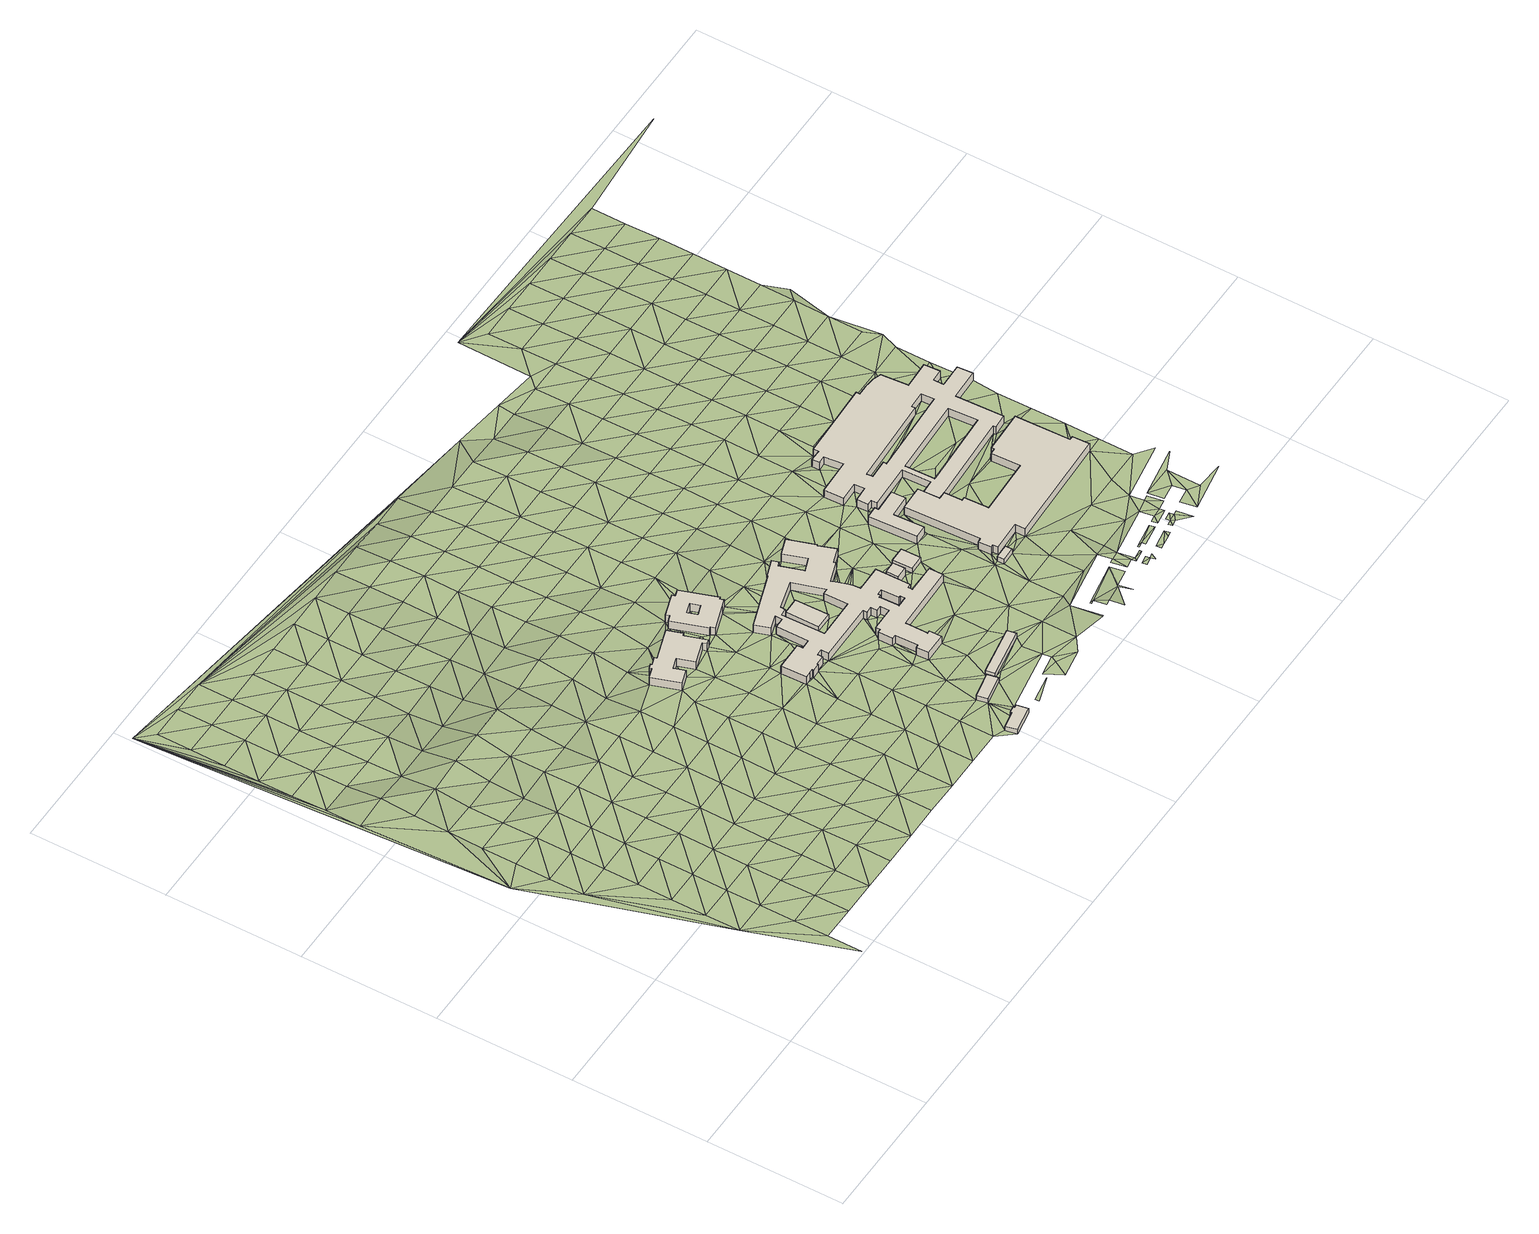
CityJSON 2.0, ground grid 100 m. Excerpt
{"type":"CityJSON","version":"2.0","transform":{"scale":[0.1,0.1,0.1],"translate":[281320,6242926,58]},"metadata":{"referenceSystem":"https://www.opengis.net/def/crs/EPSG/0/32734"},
"CityObjects":{
"building1":{"type":"Building","attributes":{"osm_building":"university","osm_building:levels":"2","osm_address":"Oxidative Stress Research Centre Bellville 7530 Cape Town","plus_code":"4FRW3JCP+6MP","ground_height":62.58,"building_height":6.9,"roof_height":69.48},"geometry":[{"type":"Solid","lod":"1","boundaries":[[[[0,1,2,3]],[[1,4,5,2]],[[4,6,7,5]],[[6,8,9,7]],[[8,10,11,9]],[[10,12,13,11]],[[12,14,15,13]],[[14,16,17,15]],[[16,18,19,17]],[[18,20,21,19]],[[20,22,23,21]],[[22,24,25,23]],[[24,26,27,25]],[[26,28,29,27]],[[28,30,31,29]],[[30,32,33,31]],[[32,34,35,33]],[[34,0,3,35]],[[3,2,5,7,9,11,13,15,17,19,21,23,25,27,29,31,33,35]],[[34,32,30,28,26,24,22,20,18,16,14,12,10,8,6,4,1,0]]]]}]},
"building2":{"type":"Building","attributes":{"osm_building":"university","osm_building:levels":"1","osm_address":"Bellville 7530 Cape Town","plus_code":"4FRW3J9P+FXG","ground_height":61.29,"building_height":4.1,"roof_height":65.39},"geometry":[{"type":"Solid","lod":"1","boundaries":[[[[36,37,38,39]],[[37,40,41,38]],[[40,42,43,41]],[[42,44,45,43]],[[44,46,47,45]],[[46,48,49,47]],[[48,50,51,49]],[[50,36,39,51]],[[39,38,41,43,45,47,49,51]],[[50,48,46,44,42,40,37,36]]]]}]},
"building3":{"type":"Building","attributes":{"osm_building":"yes","osm_building:levels":"1","osm_address":"Bellville 7530 Cape Town","plus_code":"4FRW3J9Q+H2G","ground_height":61.46,"building_height":4.1,"roof_height":65.56},"geometry":[{"type":"Solid","lod":"1","boundaries":[[[[52,53,54,55]],[[53,56,57,54]],[[56,58,59,57]],[[58,52,55,59]],[[55,54,57,59]],[[58,56,53,52]]]]}]},
"building4":{"type":"Building","attributes":{"osm_building":"university","osm_building:levels":"2","osm_type":"multipolygon","osm_address":"BTB Labratories Bellville Cape Town","plus_code":"4FRW3JCP+7R7","ground_height":62.29,"building_height":6.9,"roof_height":69.19},"geometry":[{"type":"Solid","lod":"1","boundaries":[[[[60,61,62,63]],[[61,64,65,62]],[[64,66,67,65]],[[66,68,69,67]],[[68,70,71,69]],[[70,72,73,71]],[[72,74,75,73]],[[74,76,77,75]],[[76,78,79,77]],[[78,80,81,79]],[[80,82,83,81]],[[82,84,85,83]],[[84,60,63,85]],[[86,87,88,89]],[[87,90,91,88]],[[90,92,93,91]],[[92,86,89,93]],[[63,62,65,67,69,71,73,75,77,79,81,83,85],[89,88,91,93]],[[84,82,80,78,76,74,72,70,68,66,64,61,60],[92,90,87,86]]]]}]},
"building5":{"type":"Building","attributes":{"osm_building":"greenhouse","osm_building:levels":"1","osm_address":"Bellville 7530 Cape Town","plus_code":"4FRW3JCQ+22V","ground_height":62.23,"building_height":4.1,"roof_height":66.33},"geometry":[{"type":"Solid","lod":"1","boundaries":[[[[94,95,96,97]],[[95,98,99,96]],[[98,100,101,99]],[[100,94,97,101]],[[97,96,99,101]],[[100,98,95,94]]]]}]},
"building6":{"type":"Building","attributes":{"osm_building":"yes","osm_building:levels":"1","osm_address":"Bellville 7530 Cape Town","plus_code":"4FRW3J9Q+J52","ground_height":61.39,"building_height":4.1,"roof_height":65.49},"geometry":[{"type":"Solid","lod":"1","boundaries":[[[[102,103,104,105]],[[103,106,107,104]],[[106,108,109,107]],[[108,102,105,109]],[[105,104,107,109]],[[108,106,103,102]]]]}]},
"building7":{"type":"Building","attributes":{"osm_building":"university","osm_building:levels":"2","osm_type":"multipolygon","osm_address":"Horticulture Bellville 7530 Cape Town","plus_code":"4FRW3J9Q+X27","ground_height":62.25,"building_height":6.9,"roof_height":69.15},"geometry":[{"type":"Solid","lod":"1","boundaries":[[[[110,111,112,113]],[[111,114,115,112]],[[114,116,117,115]],[[116,118,119,117]],[[118,120,121,119]],[[120,122,123,121]],[[122,124,125,123]],[[124,126,127,125]],[[126,128,129,127]],[[128,130,131,129]],[[130,132,133,131]],[[132,134,135,133]],[[134,136,137,135]],[[136,138,139,137]],[[138,140,141,139]],[[140,142,143,141]],[[142,144,145,143]],[[144,146,147,145]],[[146,148,149,147]],[[148,150,151,149]],[[150,152,153,151]],[[152,154,155,153]],[[154,156,157,155]],[[156,158,159,157]],[[158,160,161,159]],[[160,162,163,161]],[[162,164,165,163]],[[164,166,167,165]],[[166,168,169,167]],[[168,170,171,169]],[[170,172,173,171]],[[172,174,175,173]],[[174,176,177,175]],[[176,178,179,177]],[[178,180,181,179]],[[180,182,183,181]],[[182,184,185,183]],[[184,186,187,185]],[[186,188,189,187]],[[188,190,191,189]],[[190,192,193,191]],[[192,194,195,193]],[[194,196,197,195]],[[196,198,199,197]],[[198,200,201,199]],[[200,202,203,201]],[[202,204,205,203]],[[204,206,207,205]],[[206,208,209,207]],[[208,210,211,209]],[[210,212,213,211]],[[212,214,215,213]],[[214,216,217,215]],[[216,218,219,217]],[[218,220,221,219]],[[220,222,223,221]],[[222,224,225,223]],[[224,226,227,225]],[[226,228,229,227]],[[228,230,231,229]],[[230,232,233,231]],[[232,234,235,233]],[[234,236,237,235]],[[236,238,239,237]],[[238,240,241,239]],[[240,242,243,241]],[[242,244,245,243]],[[244,246,247,245]],[[246,248,249,247]],[[248,250,251,249]],[[250,252,253,251]],[[252,110,113,253]],[[254,255,256,257]],[[255,258,259,256]],[[258,260,261,259]],[[260,262,263,261]],[[262,264,265,263]],[[264,266,267,265]],[[266,268,269,267]],[[268,254,257,269]],[[270,271,272,273]],[[271,274,275,272]],[[274,276,277,275]],[[276,278,279,277]],[[278,280,281,279]],[[280,282,283,281]],[[282,284,285,283]],[[284,270,273,285]],[[113,112,115,117,119,121,123,125,127,129,131,133,135,137,139,141,143,145,147,149,151,153,155,157,159,161,163,165,167,169,171,173,175,177,179,181,183,185,187,189,191,193,195,197,199,201,203,205,207,209,211,213,215,217,219,221,223,225,227,229,231,233,235,237,239,241,243,245,247,249,251,253],[257,256,259,261,263,265,267,269],[273,272,275,277,279,281,283,285]],[[252,250,248,246,244,242,240,238,236,234,232,230,228,226,224,222,220,218,216,214,212,210,208,206,204,202,200,198,196,194,192,190,188,186,184,182,180,178,176,174,172,170,168,166,164,162,160,158,156,154,152,150,148,146,144,142,140,138,136,134,132,130,128,126,124,122,120,118,116,114,111,110],[268,266,264,262,260,258,255,254],[284,282,280,278,276,274,271,270]]]]}]},
"building8":{"type":"Building","attributes":{"osm_building":"yes","osm_building:levels":"2","osm_address":"Bellville 7530 Cape Town","plus_code":"4FRW3J9Q+W7M","ground_height":62.07,"building_height":6.9,"roof_height":68.97},"geometry":[{"type":"Solid","lod":"1","boundaries":[[[[286,287,288,289]],[[287,290,291,288]],[[290,292,293,291]],[[292,286,289,293]],[[289,288,291,293]],[[292,290,287,286]]]]}]},
"building9":{"type":"Building","attributes":{"osm_building":"yes","osm_building:levels":"1","osm_address":"Bellville 7530 Cape Town","plus_code":"4FRW3J9Q+W8P","ground_height":62.03,"building_height":4.1,"roof_height":66.13},"geometry":[{"type":"Solid","lod":"1","boundaries":[[[[294,295,296,297]],[[295,298,299,296]],[[298,300,301,299]],[[300,294,297,301]],[[297,296,299,301]],[[300,298,295,294]]]]}]},
"building10":{"type":"Building","attributes":{"osm_building":"yes","osm_building:levels":"1","plus_code":"4FRW3J9Q+QF4","ground_height":61.89,"building_height":4.1,"roof_height":65.99},"geometry":[{"type":"Solid","lod":"1","boundaries":[[[[302,303,304,305]],[[303,306,307,304]],[[306,308,309,307]],[[308,302,305,309]],[[305,304,307,309]],[[308,306,303,302]]]]}]},
"building11":{"type":"Building","attributes":{"osm_building":"university","osm_building:levels":"2","osm_building:part":"yes","osm_address":"Bellville 7530 Cape Town","plus_code":"4FRW3J9Q+XCM","ground_height":62.03,"building_height":6.9,"roof_height":68.93},"geometry":[{"type":"Solid","lod":"1","boundaries":[[[[310,311,312,313]],[[311,314,315,312]],[[314,316,317,315]],[[316,318,319,317]],[[318,320,321,319]],[[320,322,323,321]],[[322,324,325,323]],[[324,310,313,325]],[[313,312,315,317,319,321,323,325]],[[324,322,320,318,316,314,311,310]]]]}]},
"building12":{"type":"Building","attributes":{"osm_building":"university","osm_building:levels":"2","osm_name":"Chemical Engineering and Chemistry","osm_address":"Bellville 7530 Cape Town","plus_code":"4FRW3J9Q+VRH","ground_height":62.68,"building_height":6.9,"roof_height":69.58},"geometry":[{"type":"Solid","lod":"1","boundaries":[[[[326,327,328,329]],[[327,330,331,328]],[[330,332,333,331]],[[332,334,335,333]],[[334,336,337,335]],[[336,338,339,337]],[[338,340,341,339]],[[340,342,343,341]],[[342,344,345,343]],[[344,346,347,345]],[[346,348,349,347]],[[348,350,351,349]],[[350,352,353,351]],[[352,354,355,353]],[[354,356,357,355]],[[356,358,359,357]],[[358,360,361,359]],[[360,362,363,361]],[[362,364,365,363]],[[364,366,367,365]],[[366,368,369,367]],[[368,370,371,369]],[[370,326,329,371]],[[329,328,331,333,335,337,339,341,343,345,347,349,351,353,355,357,359,361,363,365,367,369,371]],[[370,368,366,364,362,360,358,356,354,352,350,348,346,344,342,340,338,336,334,332,330,327,326]]]]}]},
"building13":{"type":"Building","attributes":{"osm_building":"university","osm_building:levels":"2","osm_type":"multipolygon","osm_address":"Old Science Building Bellville 7530 Cape Town","plus_code":"4FRW3JCQ+4V8","ground_height":62.3,"building_height":6.9,"roof_height":69.2},"geometry":[{"type":"Solid","lod":"1","boundaries":[[[[372,373,374,375]],[[373,376,377,374]],[[376,378,379,377]],[[378,380,381,379]],[[380,382,383,381]],[[382,384,385,383]],[[384,386,387,385]],[[386,388,389,387]],[[388,390,391,389]],[[390,392,393,391]],[[392,394,395,393]],[[394,396,397,395]],[[396,398,399,397]],[[398,400,401,399]],[[400,402,403,401]],[[402,404,405,403]],[[404,406,407,405]],[[406,408,409,407]],[[408,410,411,409]],[[410,412,413,411]],[[412,414,415,413]],[[414,416,417,415]],[[416,418,419,417]],[[418,420,421,419]],[[420,422,423,421]],[[422,424,425,423]],[[424,426,427,425]],[[426,428,429,427]],[[428,430,431,429]],[[430,432,433,431]],[[432,434,435,433]],[[434,436,437,435]],[[436,438,439,437]],[[438,440,441,439]],[[440,442,443,441]],[[442,444,445,443]],[[444,372,375,445]],[[446,447,448,449]],[[447,450,451,448]],[[450,452,453,451]],[[452,446,449,453]],[[454,455,456,457]],[[455,458,459,456]],[[458,460,461,459]],[[460,462,463,461]],[[462,464,465,463]],[[464,466,467,465]],[[466,468,469,467]],[[468,454,457,469]],[[375,374,377,379,381,383,385,387,389,391,393,395,397,399,401,403,405,407,409,411,413,415,417,419,421,423,425,427,429,431,433,435,437,439,441,443,445],[449,448,451,453],[457,456,459,461,463,465,467,469]],[[444,442,440,438,436,434,432,430,428,426,424,422,420,418,416,414,412,410,408,406,404,402,400,398,396,394,392,390,388,386,384,382,380,378,376,373,372],[452,450,447,446],[468,466,464,462,460,458,455,454]]]]}]},
"terrain1":{"type":"TINRelief","geometry":[{"type":"CompositeSurface","lod":"1","boundaries":[[[470,471,472]],[[473,470,474]],[[470,475,471]],[[471,476,472]],[[477,470,473]],[[475,478,471]],[[472,476,479]],[[475,470,480]],[[470,477,481]],[[482,471,478]],[[472,479,483]],[[471,484,476]],[[470,481,480]],[[485,471,482]],[[472,486,487]],[[483,486,472]],[[473,488,477]],[[489,478,475]],[[471,485,484]],[[490,479,476]],[[475,480,489]],[[491,481,477]],[[482,478,492]],[[472,487,493]],[[490,483,479]],[[477,488,491]],[[490,476,484]],[[478,489,492]],[[494,487,486]],[[495,485,482]],[[496,497,487]],[[480,481,498]],[[486,483,499]],[[491,500,481]],[[496,487,494]],[[487,497,493]],[[482,492,495]],[[499,483,490]],[[485,501,484]],[[481,500,498]],[[502,493,497]],[[503,491,488]],[[504,489,480]],[[497,505,502]],[[497,496,506]],[[494,486,507]],[[485,495,501]],[[499,508,486]],[[502,509,493]],[[490,484,510]],[[505,509,502]],[[480,498,504]],[[497,506,505]],[[511,500,491]],[[489,512,492]],[[496,494,507]],[[486,508,507]],[[513,493,509]],[[510,499,490]],[[511,491,503]],[[510,484,501]],[[492,512,495]],[[489,504,512]],[[513,514,493]],[[515,498,500]],[[516,506,496]],[[517,513,509]],[[509,505,518]],[[519,508,499]],[[515,500,511]],[[496,507,516]],[[520,493,514]],[[513,517,514]],[[519,499,510]],[[509,518,517]],[[498,521,504]],[[501,495,522]],[[505,506,523]],[[512,524,495]],[[508,525,507]],[[515,521,498]],[[506,516,523]],[[526,511,503]],[[527,520,514]],[[495,524,522]],[[525,508,519]],[[528,510,501]],[[529,518,505]],[[530,493,520]],[[514,517,527]],[[512,504,531]],[[532,516,507]],[[526,503,533]],[[521,534,504]],[[505,523,529]],[[535,515,511]],[[528,501,522]],[[532,507,525]],[[512,531,524]],[[536,519,510]],[[504,534,531]],[[530,520,527]],[[515,535,521]],[[517,518,537]],[[535,511,526]],[[529,538,518]],[[523,516,539]],[[536,510,528]],[[532,540,516]],[[541,522,524]],[[542,525,519]],[[517,537,527]],[[518,538,537]],[[530,543,493]],[[544,534,521]],[[539,529,523]],[[524,531,541]],[[540,539,516]],[[533,545,526]],[[525,542,532]],[[521,535,544]],[[542,519,536]],[[546,530,527]],[[528,522,547]],[[548,538,529]],[[549,522,541]],[[546,527,537]],[[526,550,535]],[[531,534,551]],[[540,532,552]],[[534,544,553]],[[548,529,539]],[[528,547,536]],[[545,550,526]],[[547,522,549]],[[532,542,552]],[[534,553,551]],[[546,543,530]],[[535,554,544]],[[541,531,555]],[[556,537,538]],[[538,548,557]],[[536,558,542]],[[559,539,540]],[[550,554,535]],[[540,552,560]],[[541,555,549]],[[537,556,546]],[[531,551,555]],[[558,536,547]],[[538,557,556]],[[553,544,561]],[[548,539,559]],[[559,540,560]],[[542,562,552]],[[554,561,544]],[[563,550,545]],[[543,546,564]],[[562,542,558]],[[547,549,565]],[[566,557,548]],[[555,567,549]],[[546,556,564]],[[550,563,554]],[[553,568,551]],[[560,552,569]],[[545,570,563]],[[561,571,553]],[[559,566,548]],[[565,549,567]],[[569,552,562]],[[572,558,547]],[[557,573,556]],[[553,571,568]],[[574,561,554]],[[575,555,551]],[[566,573,557]],[[558,572,562]],[[559,560,576]],[[574,554,563]],[[547,565,572]],[[577,560,569]],[[543,564,578]],[[564,556,579]],[[568,575,551]],[[580,571,561]],[[581,567,555]],[[576,566,559]],[[576,560,577]],[[573,579,556]],[[570,582,563]],[[583,569,562]],[[580,561,574]],[[555,575,581]],[[583,562,572]],[[584,565,567]],[[585,573,566]],[[579,578,564]],[[568,571,586]],[[571,580,587]],[[585,566,576]],[[588,574,563]],[[565,584,572]],[[589,577,569]],[[582,590,563]],[[584,567,581]],[[569,583,591]],[[578,592,543]],[[571,587,586]],[[580,574,588]],[[593,575,568]],[[579,573,594]],[[588,563,590]],[[569,591,589]],[[573,585,595]],[[596,576,577]],[[597,493,543]],[[583,572,598]],[[593,568,586]],[[584,599,572]],[[573,595,594]],[[600,587,580]],[[601,581,575]],[[585,576,596]],[[592,578,579]],[[596,577,589]],[[591,583,598]],[[580,588,600]],[[598,572,599]],[[602,590,582]],[[592,603,543]],[[575,593,601]],[[579,594,592]],[[581,604,584]],[[605,595,585]],[[606,586,587]],[[591,607,589]],[[582,608,602]],[[600,609,587]],[[585,596,605]],[[588,590,610]],[[584,14,599]],[[598,607,591]],[[604,581,601]],[[586,606,593]],[[587,609,606]],[[610,600,588]],[[594,595,611]],[[610,590,602]],[[584,604,14]],[[605,612,595]],[[596,589,613]],[[607,614,589]],[[603,615,543]],[[593,616,601]],[[617,598,599]],[[14,618,599]],[[595,612,611]],[[619,609,600]],[[613,605,596]],[[603,592,594]],[[606,616,593]],[[613,589,614]],[[598,617,607]],[[619,600,610]],[[617,599,618]],[[620,602,608]],[[604,601,621]],[[594,611,603]],[[618,14,10]],[[10,14,12]],[[622,612,605]],[[616,621,601]],[[208,606,609]],[[623,614,607]],[[608,624,620]],[[625,609,619]],[[8,618,10]],[[622,605,613]],[[18,604,621]],[[626,610,602]],[[607,617,623]],[[615,627,543]],[[618,8,4]],[[628,611,612]],[[4,8,6]],[[625,208,609]],[[616,606,206]],[[18,22,20]],[[626,602,620]],[[628,612,622]],[[621,24,18]],[[18,24,22]],[[629,619,610]],[[617,618,630]],[[631,613,614]],[[208,632,606]],[[48,46,624]],[[614,623,633]],[[4,630,618]],[[606,632,206]],[[634,621,616]],[[611,635,603]],[[630,4,1]],[[629,610,626]],[[631,614,633]],[[628,635,611]],[[625,619,636]],[[634,616,206]],[[621,28,24]],[[623,617,637]],[[638,622,613]],[[53,624,46]],[[624,53,620]],[[214,208,625]],[[639,543,627]],[[208,206,632]],[[630,637,617]],[[46,44,42]],[[208,214,210]],[[1,0,630]],[[214,625,216]],[[636,619,629]],[[621,634,640]],[[620,52,626]],[[638,613,631]],[[635,615,603]],[[24,28,26]],[[28,621,640]],[[42,53,46]],[[212,210,214]],[[641,633,623]],[[642,628,622]],[[216,625,636]],[[53,52,620]],[[641,623,637]],[[628,642,635]],[[42,40,53]],[[642,622,638]],[[634,206,204]],[[626,643,629]],[[36,40,37]],[[633,644,631]],[[640,30,28]],[[50,645,36]],[[36,646,40]],[[53,40,646]],[[218,216,220]],[[52,643,626]],[[646,36,645]],[[61,637,630]],[[630,0,61]],[[644,633,641]],[[647,32,30]],[[34,32,647]],[[639,597,543]],[[216,636,226]],[[648,615,635]],[[220,216,226]],[[640,72,30]],[[34,66,0]],[[192,640,634]],[[629,649,636]],[[68,647,30]],[[638,631,650]],[[647,66,34]],[[634,204,651]],[[635,642,648]],[[224,222,220]],[[53,646,56]],[[30,72,68]],[[226,224,220]],[[61,0,66]],[[652,641,637]],[[649,629,643]],[[68,66,647]],[[650,631,644]],[[634,651,192]],[[72,640,190]],[[70,68,72]],[[643,52,58]],[[637,61,652]],[[200,204,202]],[[493,597,653]],[[64,61,66]],[[226,636,654]],[[642,638,655]],[[192,190,640]],[[615,648,627]],[[651,204,200]],[[644,641,656]],[[654,636,649]],[[655,638,650]],[[657,658,659]],[[198,651,200]],[[103,643,58]],[[656,641,652]],[[649,643,110]],[[192,651,198]],[[660,72,190]],[[648,642,661]],[[56,106,58]],[[92,662,86]],[[103,58,106]],[[61,60,652]],[[663,650,644]],[[244,226,654]],[[106,56,664]],[[661,642,655]],[[646,665,56]],[[103,666,643]],[[110,252,649]],[[194,192,198]],[[643,666,110]],[[90,662,92]],[[246,654,649]],[[644,656,663]],[[246,649,252]],[[244,240,226]],[[194,198,196]],[[667,627,648]],[[660,190,188]],[[94,270,284]],[[655,650,668]],[[252,250,248]],[[654,246,244]],[[667,648,661]],[[246,252,248]],[[240,228,226]],[[656,652,669]],[[670,76,660]],[[56,665,664]],[[188,670,660]],[[669,652,60]],[[60,84,82]],[[94,284,95]],[[650,663,668]],[[270,94,271]],[[110,666,111]],[[670,188,76]],[[94,100,271]],[[240,244,671]],[[76,80,78]],[[106,664,108]],[[661,655,672]],[[673,82,80]],[[60,82,669]],[[639,627,667]],[[271,100,274]],[[76,188,186]],[[674,675,676]],[[102,666,103]],[[284,282,95]],[[673,669,82]],[[668,672,655]],[[663,656,677]],[[98,274,100]],[[678,114,111]],[[656,669,679]],[[674,676,680]],[[681,80,76]],[[665,682,664]],[[118,116,114]],[[683,667,661]],[[681,76,186]],[[228,240,230]],[[684,111,666]],[[234,230,240]],[[80,685,673]],[[676,675,686]],[[677,668,663]],[[664,682,108]],[[677,656,679]],[[672,683,661]],[[234,240,238]],[[186,184,681]],[[274,98,276]],[[95,280,98]],[[678,111,687]],[[686,680,676]],[[95,282,280]],[[232,230,234]],[[114,678,687]],[[669,673,688]],[[689,639,667]],[[80,681,685]],[[684,666,102]],[[687,118,114]],[[681,184,182]],[[236,234,238]],[[672,668,690]],[[683,689,667]],[[276,98,280]],[[687,111,684]],[[665,680,691]],[[679,669,688]],[[673,685,688]],[[668,677,690]],[[178,681,182]],[[686,691,680]],[[692,682,665]],[[280,278,276]],[[178,182,180]],[[683,672,693]],[[689,597,639]],[[692,108,682]],[[255,264,694]],[[679,695,677]],[[694,260,255]],[[690,693,672]],[[255,266,264]],[[108,692,102]],[[691,692,665]],[[681,696,685]],[[696,681,178]],[[695,679,688]],[[258,255,260]],[[254,268,266]],[[255,254,266]],[[684,102,697]],[[698,689,683]],[[118,687,120]],[[687,684,697]],[[677,699,690]],[[693,698,683]],[[696,178,176]],[[688,685,700]],[[102,692,697]],[[132,701,134]],[[677,695,699]],[[701,136,134]],[[172,170,168]],[[148,152,150]],[[152,148,146]],[[701,138,136]],[[152,146,144]],[[702,140,138]],[[703,597,689]],[[142,140,702]],[[144,142,702]],[[685,696,700]],[[126,124,128]],[[696,176,174]],[[704,172,168]],[[705,693,690]],[[174,172,164]],[[698,703,689]],[[696,174,164]],[[691,706,692]],[[688,707,695]],[[697,708,687]],[[172,704,164]],[[702,152,144]],[[705,690,699]],[[701,702,138]],[[128,292,701]],[[128,124,122]],[[688,700,707]],[[687,708,120]],[[709,706,691]],[[286,292,128]],[[292,710,701]],[[162,696,164]],[[697,692,711]],[[712,699,695]],[[713,698,693]],[[693,705,714]],[[128,295,286]],[[287,701,710]],[[152,156,154]],[[128,122,295]],[[152,702,156]],[[692,706,711]],[[695,707,712]],[[715,706,709]],[[702,701,294]],[[700,696,716]],[[698,713,703]],[[701,287,294]],[[717,696,162]],[[693,714,713]],[[287,286,295]],[[120,708,718]],[[122,120,718]],[[294,287,295]],[[719,158,156]],[[158,719,160]],[[708,697,720]],[[707,700,716]],[[705,699,721]],[[703,653,597]],[[711,722,697]],[[696,717,716]],[[712,723,699]],[[295,122,298]],[[717,162,160]],[[724,725,726]],[[727,156,702]],[[718,298,122]],[[294,727,702]],[[728,729,725]],[[720,718,708]],[[714,705,721]],[[697,722,720]],[[721,699,723]],[[703,713,730]],[[707,731,712]],[[719,156,732]],[[732,160,719]],[[711,706,733]],[[300,727,294]],[[731,707,716]],[[734,725,729]],[[735,734,729]],[[718,736,298]],[[160,737,717]],[[714,738,713]],[[732,156,727]],[[726,725,739]],[[730,653,703]],[[711,733,722]],[[740,723,712]],[[300,298,311]],[[736,718,720]],[[738,714,721]],[[302,720,722]],[[717,737,716]],[[300,311,727]],[[712,731,740]],[[160,732,737]],[[298,736,311]],[[741,730,713]],[[739,725,734]],[[720,302,308]],[[742,743,734]],[[303,302,722]],[[721,723,744]],[[338,720,308]],[[745,733,706]],[[741,713,738]],[[310,727,311]],[[727,310,732]],[[736,720,746]],[[338,746,720]],[[731,716,747]],[[748,722,733]],[[338,308,749]],[[723,740,744]],[[743,739,734]],[[748,303,722]],[[340,338,749]],[[749,308,306]],[[736,750,311]],[[747,716,737]],[[736,746,334]],[[751,738,721]],[[311,750,314]],[[752,739,743]],[[750,736,334]],[[753,730,741]],[[730,753,653]],[[731,754,740]],[[732,426,737]],[[744,751,721]],[[732,310,432]],[[754,731,747]],[[755,306,303]],[[748,733,745]],[[306,344,749]],[[750,334,332]],[[756,741,738]],[[426,732,432]],[[314,750,332]],[[757,303,748]],[[310,324,434]],[[316,314,332]],[[747,737,424]],[[744,740,758]],[[432,310,434]],[[759,760,761]],[[751,756,738]],[[737,426,424]],[[757,755,303]],[[344,306,755]],[[759,761,762]],[[438,324,322]],[[758,740,754]],[[438,434,324]],[[753,741,763]],[[764,434,438]],[[745,759,765]],[[765,759,762]],[[766,767,762]],[[768,769,770]],[[318,316,332]],[[755,757,344]],[[771,748,745]],[[772,751,744]],[[767,765,762]],[[322,320,438]],[[756,763,741]],[[757,748,771]],[[768,773,769]],[[432,428,426]],[[745,765,774]],[[766,775,767]],[[653,753,776]],[[777,754,747]],[[747,424,777]],[[744,758,772]],[[778,768,779]],[[780,767,775]],[[428,432,781]],[[771,745,774]],[[751,782,756]],[[332,330,318]],[[763,783,753]],[[784,777,424]],[[782,751,772]],[[422,784,424]],[[785,786,787]],[[788,320,318]],[[754,789,758]],[[783,776,753]],[[774,765,790]],[[438,320,440]],[[777,791,754]],[[788,318,330]],[[792,793,794]],[[784,795,777]],[[366,370,368]],[[771,774,790]],[[772,758,789]],[[763,756,796]],[[771,797,757]],[[754,791,789]],[[756,782,798]],[[799,786,785]],[[330,327,442]],[[795,784,422]],[[785,800,801]],[[793,802,794]],[[440,320,788]],[[330,442,788]],[[416,777,795]],[[366,364,803]],[[763,796,783]],[[802,793,804]],[[756,798,796]],[[370,366,803]],[[790,765,805]],[[791,777,806]],[[806,777,416]],[[772,807,782]],[[788,442,440]],[[801,799,785]],[[468,466,464]],[[420,795,422]],[[802,804,808]],[[790,797,771]],[[807,772,789]],[[809,776,783]],[[414,806,416]],[[798,782,810]],[[783,796,809]],[[803,364,362]],[[806,811,791]],[[450,812,452]],[[810,782,807]],[[813,814,815]],[[816,817,818]],[[813,819,814]],[[789,791,820]],[[821,817,816]],[[798,822,796]],[[814,819,823]],[[824,825,814]],[[776,809,826]],[[827,797,790]],[[757,797,348]],[[806,828,811]],[[827,790,805]],[[789,820,807]],[[805,817,829]],[[814,823,824]],[[830,823,819]],[[791,811,820]],[[822,798,810]],[[829,817,821]],[[831,823,830]],[[376,370,803]],[[805,829,832]],[[450,833,812]],[[806,834,828]],[[454,468,464]],[[809,796,835]],[[827,805,832]],[[452,812,833]],[[836,810,807]],[[803,362,360]],[[837,832,829]],[[835,796,822]],[[462,454,464]],[[838,797,827]],[[811,828,834]],[[360,839,803]],[[807,820,836]],[[837,840,832]],[[841,826,809]],[[842,822,810]],[[841,809,835]],[[843,844,845]],[[846,820,811]],[[803,839,376]],[[842,810,836]],[[847,848,849]],[[833,450,447]],[[360,358,839]],[[838,348,797]],[[811,834,846]],[[356,839,358]],[[834,806,850]],[[833,446,452]],[[851,835,822]],[[843,845,852]],[[853,826,841]],[[820,854,836]],[[855,826,853]],[[842,851,822]],[[827,856,838]],[[857,847,849]],[[839,356,376]],[[854,820,846]],[[462,460,454]],[[858,841,835]],[[843,857,849]],[[852,845,859]],[[843,852,857]],[[860,842,836]],[[851,858,835]],[[378,376,356]],[[855,853,861]],[[860,836,854]],[[847,857,862]],[[856,348,838]],[[846,834,863]],[[856,827,864]],[[853,841,865]],[[378,356,354]],[[833,447,446]],[[842,866,851]],[[834,850,867]],[[858,865,841]],[[854,846,863]],[[863,834,867]],[[866,842,860]],[[868,861,853]],[[855,861,869]],[[350,348,870]],[[870,348,856]],[[408,406,850]],[[865,868,853]],[[871,454,458]],[[380,378,354]],[[867,850,406]],[[352,350,872]],[[860,854,873]],[[874,858,851]],[[851,866,875]],[[406,404,867]],[[458,454,460]],[[352,872,354]],[[873,854,863]],[[350,870,872]],[[404,402,867]],[[858,874,865]],[[851,875,874]],[[868,869,861]],[[860,876,866]],[[354,877,380]],[[867,878,863]],[[876,860,873]],[[354,872,877]],[[402,878,867]],[[879,868,865]],[[869,880,855]],[[881,382,380]],[[875,866,882]],[[400,398,883]],[[877,881,380]],[[865,874,879]],[[884,873,863]],[[878,402,400]],[[882,866,876]],[[869,868,885]],[[396,883,398]],[[878,884,863]],[[400,883,396]],[[886,390,388]],[[885,868,879]],[[384,382,881]],[[878,400,396]],[[887,876,873]],[[874,875,888]],[[875,882,889]],[[884,887,873]],[[890,886,388]],[[880,891,855]],[[874,888,879]],[[875,889,888]],[[885,880,869]],[[394,886,890]],[[882,876,892]],[[893,396,394]],[[894,878,396]],[[892,876,887]],[[394,890,893]],[[879,895,885]],[[884,878,896]],[[897,889,882]],[[895,879,888]],[[396,893,894]],[[897,882,892]],[[896,878,894]],[[898,887,884]],[[899,880,885]],[[855,891,900]],[[888,889,901]],[[885,895,899]],[[902,884,896]],[[898,884,902]],[[901,889,897]],[[903,892,887]],[[904,895,888]],[[880,899,891]],[[892,903,897]],[[887,898,903]],[[904,888,901]],[[902,896,898]],[[899,895,905]],[[906,855,900]],[[905,895,904]],[[907,901,897]],[[897,903,908]],[[909,891,899]],[[903,898,910]],[[901,907,904]],[[897,908,907]],[[909,899,905]],[[910,908,903]],[[905,904,911]],[[900,891,909]],[[907,911,904]],[[912,909,905]],[[911,912,905]],[[913,900,909]],[[912,913,909]],[[906,914,855]],[[913,906,900]]]}]}
},
"vertices":[
[2481,2448,46],[2252,2371,46],[2252,2371,115],[2481,2448,115],[2246,2388,46],[2246,2388,115],[2189,2369,46],[2189,2369,115],[2186,2379,46],[2186,2379,115],[2153,2368,46],[2153,2368,115],[2158,2351,46],[2158,2351,115],[2083,2326,46],[2083,2326,115],[2151,2123,46],[2151,2123,115],[2258,2158,46],[2258,2158,115],[2232,2237,46],[2232,2237,115],[2310,2263,46],[2310,2263,115],[2351,2141,46],[2351,2141,115],[2510,2194,46],[2510,2194,115],[2520,2163,46],[2520,2163,115],[2553,2174,46],[2553,2174,115],[2500,2331,46],[2500,2331,115],[2518,2337,46],[2518,2337,115],
[3127,257,33],[3104,253,33],[3104,253,74],[3127,257,74],[3103,265,33],[3103,265,74],[3057,257,33],[3057,257,74],[3058,245,33],[3058,245,74],[2934,221,33],[2934,221,74],[2952,138,33],[2952,138,74],[3142,173,33],[3142,173,74],
[3061,511,35],[3077,432,35],[3077,432,76],[3061,511,76],[3265,471,35],[3265,471,76],[3249,550,35],[3249,550,76],
[2757,2574,43],[2593,2519,43],[2593,2519,112],[2757,2574,112],[2602,2491,43],[2602,2491,112],[2556,2475,43],[2556,2475,112],[2643,2222,43],[2643,2222,112],[2653,2225,43],[2653,2225,112],[2665,2190,43],[2665,2190,112],[2840,2249,43],[2840,2249,112],[2897,2269,43],[2897,2269,112],[2887,2299,43],[2887,2299,112],[2901,2304,43],[2901,2304,112],[2812,2566,43],[2812,2566,112],[2765,2550,43],[2765,2550,112],[2681,2414,43],[2753,2438,43],[2753,2438,112],[2681,2414,112],[2775,2370,43],[2775,2370,112],[2704,2346,43],[2704,2346,112],
[3033,1658,42],[3156,1657,42],[3156,1657,83],[3033,1658,83],[3151,1902,42],[3151,1902,83],[3030,1900,42],[3030,1900,83],
[3634,638,34],[3273,574,34],[3273,574,75],[3634,638,75],[3285,507,34],[3285,507,75],[3646,572,34],[3646,572,75],
[3186,939,42],[3348,942,42],[3348,942,112],[3186,939,112],[3347,1032,42],[3347,1032,112],[3326,1032,42],[3326,1032,112],[3325,1194,42],[3325,1194,112],[3800,1207,42],[3800,1207,112],[3798,1312,42],[3798,1312,112],[3592,1308,42],[3592,1308,112],[3592,1338,42],[3592,1338,112],[3620,1341,42],[3620,1341,112],[3616,1593,42],[3616,1593,112],[3428,1590,42],[3428,1590,112],[3428,1602,42],[3428,1602,112],[3427,1622,42],[3427,1622,112],[3425,1645,42],[3425,1645,112],[3420,1667,42],[3420,1667,112],[3414,1690,42],[3414,1690,112],[3406,1715,42],[3406,1715,112],[3398,1739,42],[3398,1739,112],[3388,1768,42],[3388,1768,112],[3382,1783,42],[3382,1783,112],[3535,1836,42],[3535,1836,112],[3530,1851,42],[3530,1851,112],[3638,1889,42],[3638,1889,112],[3594,2012,42],[3594,2012,112],[3601,2015,42],[3601,2015,112],[3536,2212,42],[3536,2212,112],[3412,2168,42],[3412,2168,112],[3471,2003,42],[3471,2003,112],[3374,1967,42],[3374,1967,112],[3320,2131,42],[3320,2131,112],[3351,2142,42],[3351,2142,112],[3336,2193,42],[3336,2193,112],[3332,2191,42],[3332,2191,112],[3211,2148,42],[3211,2148,112],[3212,2142,42],[3212,2142,112],[3143,2118,42],[3143,2118,112],[3096,2102,42],[3096,2102,112],[3019,2076,42],[3019,2076,112],[2971,2059,42],[2971,2059,112],[2808,2003,42],[2808,2003,112],[2848,1893,42],[2848,1893,112],[2945,1923,42],[2945,1923,112],[2944,1873,42],[2944,1873,112],[2873,1871,42],[2873,1871,112],[2875,1638,42],[2875,1638,112],[2807,1635,42],[2807,1635,112],[2806,1676,42],[2806,1676,112],[2604,1672,42],[2604,1672,112],[2610,1485,42],[2610,1485,112],[2650,1486,42],[2650,1486,112],[2680,1487,42],[2680,1487,112],[2680,1476,42],[2680,1476,112],[2739,1479,42],[2739,1479,112],[2738,1488,42],[2738,1488,112],[2808,1488,42],[2808,1488,112],[2808,1526,42],[2808,1526,112],[2850,1527,42],[2850,1527,112],[2851,1470,42],[2851,1470,112],[3275,1478,42],[3275,1478,112],[3275,1448,42],[3275,1448,112],[3321,1450,42],[3321,1450,112],[3322,1403,42],[3322,1403,112],[3361,1405,42],[3361,1405,112],[3362,1339,42],[3362,1339,112],[3195,1336,42],[3195,1336,112],[3196,1302,42],[3196,1302,112],[3169,1302,42],[3169,1302,112],[3171,1195,42],[3171,1195,112],[3200,1194,42],[3200,1194,112],[3205,1030,42],[3205,1030,112],[3183,1029,42],[3183,1029,112],[3484,1472,42],[3488,1342,42],[3488,1342,112],[3484,1472,112],[3501,1342,42],[3501,1342,112],[3502,1309,42],[3502,1309,112],[3431,1307,42],[3431,1307,112],[3426,1452,42],[3426,1452,112],[3445,1452,42],[3445,1452,112],[3444,1471,42],[3444,1471,112],[2976,1896,42],[3025,1898,42],[3025,1898,112],[2976,1896,112],[3029,1933,42],[3029,1933,112],[3237,1994,42],[3237,1994,112],[3310,1766,42],[3310,1766,112],[3270,1766,42],[3270,1766,112],[3270,1589,42],[3270,1589,112],[2983,1583,42],[2983,1583,112],
[3722,1440,41],[3720,1532,41],[3720,1532,110],[3722,1440,110],[3636,1529,41],[3636,1529,110],[3634,1438,41],[3634,1438,110],
[3760,1560,40],[3764,1417,40],[3764,1417,81],[3760,1560,81],[3873,1420,40],[3873,1420,81],[3870,1562,40],[3870,1562,81],
[4133,963,39],[4236,966,39],[4236,966,80],[4133,963,80],[4235,1018,39],[4235,1018,80],[4131,1015,39],[4131,1015,80],
[3974,1870,40],[3992,1518,40],[3992,1518,109],[3974,1870,109],[4084,1522,40],[4084,1522,109],[4072,1743,40],[4072,1743,109],[4234,1751,40],[4234,1751,109],[4229,1855,40],[4229,1855,109],[4060,1846,40],[4060,1846,109],[4059,1874,40],[4059,1874,109],
[4338,1564,47],[4334,1681,47],[4334,1681,116],[4338,1564,116],[4332,1724,47],[4332,1724,116],[4156,1717,47],[4156,1717,116],[4178,1166,47],[4178,1166,116],[4148,1164,47],[4148,1164,116],[4152,1072,47],[4152,1072,116],[4175,1073,47],[4175,1073,116],[4176,1034,47],[4176,1034,116],[4393,1043,47],[4393,1043,116],[4396,968,47],[4396,968,116],[5225,1002,47],[5225,1002,116],[5220,1128,47],[5220,1128,116],[5192,1127,47],[5192,1127,116],[5178,1525,47],[5178,1525,116],[4872,1512,47],[4872,1512,116],[4873,1490,47],[4873,1490,116],[4829,1488,47],[4829,1488,116],[4838,1277,47],[4838,1277,116],[4430,1260,47],[4430,1260,116],[4422,1437,47],[4422,1437,116],[4397,1436,47],[4397,1436,116],[4392,1566,47],[4392,1566,116],
[4338,1564,43],[4392,1566,43],[4392,1566,112],[4338,1564,112],[5038,1601,43],[5038,1601,112],[5041,1579,43],[5041,1579,112],[5145,1588,43],[5145,1588,112],[5130,1934,43],[5130,1934,112],[5355,1944,43],[5355,1944,112],[5347,2057,43],[5347,2057,112],[5176,2051,43],[5176,2051,112],[5175,2125,43],[5175,2125,112],[5261,2129,43],[5261,2129,112],[5261,2134,43],[5261,2134,112],[5254,2245,43],[5254,2245,112],[5055,2236,43],[5055,2236,112],[5039,2433,43],[5039,2433,112],[4984,2452,43],[4984,2452,112],[4909,2460,43],[4909,2460,112],[4868,2459,43],[4868,2459,112],[4832,2458,43],[4832,2458,112],[4831,2485,43],[4831,2485,112],[4279,2463,43],[4279,2463,112],[4280,2423,43],[4280,2423,112],[4200,2424,43],[4200,2424,112],[4201,2367,43],[4201,2367,112],[4258,2371,43],[4258,2371,112],[4272,2235,43],[4272,2235,112],[4019,2224,43],[4019,2224,112],[4022,2081,43],[4022,2081,112],[4158,2087,43],[4158,2087,112],[4163,2013,43],[4163,2013,112],[4058,2005,43],[4058,2005,112],[4060,1922,43],[4060,1922,112],[4100,1923,43],[4100,1923,112],[4101,1880,43],[4101,1880,112],[4422,1892,43],[4422,1892,112],[4429,1687,43],[4429,1687,112],[4334,1681,43],[4334,1681,112],[5017,1920,43],[5030,1709,43],[5030,1709,112],[5017,1920,112],[4465,1679,43],[4465,1679,112],[4459,1895,43],[4459,1895,112],[4913,2098,43],[4912,2124,43],[4912,2124,112],[4913,2098,112],[5034,2130,43],[5034,2130,112],[5039,2037,43],[5039,2037,112],[4416,2005,43],[4416,2005,112],[4415,2029,43],[4415,2029,112],[4278,2022,43],[4278,2022,112],[4275,2065,43],[4275,2065,112],
[616,756,30],[368,1755,25],[173,2175,20],[865,256,34],[865,6,36],[616,1005,29],[368,2004,24],[865,506,33],[616,1255,29],[368,2254,24],[865,1005,29],[865,756,31],[616,1505,30],[368,2504,24],[616,2004,31],[616,1755,31],[368,2753,32],[119,3253,35],[1113,256,35],[865,1255,32],[616,2254,32],[1113,506,35],[865,1505,34],[9,4865,26],[368,3003,38],[865,1755,35],[368,3253,58],[119,3503,34],[1113,1005,32],[616,2504,28],[1113,756,33],[865,2004,37],[119,3752,24],[1362,256,37],[1113,1255,37],[368,3752,24],[368,3503,29],[616,3003,61],[616,2753,32],[119,4002,21],[865,2254,36],[1362,506,37],[1113,1505,39],[119,4252,21],[119,4502,25],[1362,756,37],[616,3253,31],[368,4252,24],[368,4002,24],[865,2504,25],[119,4751,26],[1362,1005,36],[1113,2004,42],[616,3503,23],[1113,1755,40],[865,2753,38],[1611,506,40],[368,4502,27],[1113,2254,43],[616,3752,24],[368,4751,27],[1362,1505,44],[865,3003,89],[1611,256,38],[1362,1255,42],[1611,756,40],[1113,2504,38],[616,4252,26],[616,4002,25],[865,3503,22],[865,3253,35],[1362,1755,45],[1113,2753,43],[616,4751,28],[1611,1005,40],[1859,256,39],[616,4502,27],[1362,2254,46],[865,3752,20],[1362,2004,46],[1859,506,40],[1611,1505,45],[1113,3003,100],[1611,1255,42],[1859,756,41],[1611,1755,47],[865,4252,29],[865,4002,29],[1362,2504,33],[1113,3503,6],[1113,3253,32],[1859,1005,42],[1362,2753,60],[2108,506,42],[865,4502,30],[1611,2254,48],[1113,3752,23],[1611,2004,48],[1859,1505,46],[1362,3003,102],[2108,256,41],[1859,1255,43],[1611,2504,39],[1113,4002,32],[2108,756,43],[1859,1755,47],[1362,3503,27],[1362,3253,47],[1113,4502,35],[1113,4252,35],[2108,1005,43],[1859,2004,49],[2356,256,40],[1611,2753,52],[1859,2254,48],[1362,3752,30],[2108,1505,45],[2108,1255,45],[2356,756,43],[1611,3253,56],[2356,506,41],[1611,3003,59],[1362,4502,37],[2108,1755,46],[1362,4252,35],[1362,4002,35],[1611,3503,44],[2605,4502,44],[1859,2753,61],[1859,2504,28],[2356,1005,44],[2108,2004,47],[2605,506,39],[1611,4502,46],[2151,2122,46],[1611,3752,40],[2356,1505,45],[1859,3003,99],[2605,256,39],[2356,1255,44],[2605,756,41],[1611,4252,46],[1611,4002,45],[1859,3503,59],[1859,3253,68],[1859,4502,59],[2356,1755,45],[2108,2753,74],[2108,2504,38],[2605,1005,42],[2853,506,36],[2356,2004,45],[1859,3752,60],[2108,3003,90],[2853,256,35],[2605,1255,43],[2853,756,38],[2108,4502,59],[1859,4002,64],[2853,1005,40],[2356,2504,33],[2108,3503,70],[2605,1505,45],[2108,3253,74],[2605,1755,44],[1859,4252,63],[2853,1255,42],[2356,2753,79],[2108,3752,67],[2356,4502,40],[2605,2004,43],[2356,3003,81],[2108,4002,72],[3102,756,37],[2356,3253,73],[3155,180,30],[3137,281,30],[2605,2254,44],[2108,4252,72],[3102,1005,40],[2356,3503,69],[2853,1755,42],[2605,2753,80],[3228,4426,40],[3102,1255,41],[2356,3752,70],[2605,3003,72],[3457,232,30],[3262,198,30],[3266,170,30],[2840,2250,43],[2356,4002,72],[2752,2438,43],[2605,3253,72],[3350,506,34],[3612,363,30],[3350,756,36],[2356,4252,68],[2605,3503,71],[2853,2753,76],[2853,2254,45],[3195,1302,42],[2605,3752,72],[2853,2504,51],[3473,272,30],[3540,147,30],[3599,256,31],[2853,3253,73],[3350,1005,39],[2853,3003,77],[3623,297,30],[3102,2254,46],[3599,506,32],[2605,4002,70],[3599,756,35],[3102,2504,56],[3746,183,30],[3599,1005,38],[3102,2753,76],[2605,4252,62],[2853,3503,74],[3848,256,32],[3848,506,33],[2853,3752,72],[3430,1307,42],[3102,3003,74],[3350,2254,47],[3848,756,35],[2853,4002,72],[3102,3253,72],[3350,2504,58],[3615,1593,42],[3599,1755,40],[2853,4252,64],[3472,2003,42],[3102,3503,73],[4042,425,48],[3350,2753,68],[3848,1005,38],[4069,198,48],[3636,1528,41],[4096,506,34],[3350,3003,70],[3102,4002,71],[3102,3752,70],[4080,200,48],[3599,2504,55],[3599,2254,45],[3848,1255,39],[3599,2004,41],[4096,1005,39],[3350,3503,70],[4096,756,36],[3350,3253,70],[4129,314,48],[4155,319,48],[4127,326,48],[3848,1755,41],[4172,229,48],[4209,236,48],[3102,4252,62],[3599,2753,64],[3848,2004,41],[4345,506,36],[4345,256,35],[4227,132,48],[4096,1255,40],[3848,2254,46],[3350,3752,70],[4450,383,48],[3599,3003,68],[3350,4002,69],[4365,154,48],[4347,255,48],[3599,3253,66],[4501,503,48],[4148,1165,47],[3848,2504,52],[4345,756,38],[4177,1034,47],[4096,1505,40],[3599,3503,64],[4469,276,48],[3350,4252,46],[3848,2753,59],[4345,1005,40],[3599,3752,59],[4397,968,47],[3848,3003,62],[4518,400,48],[4489,395,48],[4508,285,48],[4576,297,48],[3599,4002,57],[4100,1922,43],[4579,405,48],[4582,263,48],[4600,282,48],[4651,205,48],[4588,225,48],[4594,189,48],[4593,756,39],[3848,3253,61],[4646,235,48],[4593,506,38],[4670,278,48],[3612,4374,41],[4096,2504,49],[4685,212,48],[4661,168,48],[4668,293,48],[4162,2013,43],[3848,3503,58],[3599,4252,41],[4096,2254,45],[4732,317,48],[4692,322,48],[4694,311,48],[4345,1755,41],[4096,3003,56],[4842,506,42],[4096,2753,53],[4761,186,48],[4795,192,48],[4755,223,48],[4202,2367,43],[3848,4002,48],[4842,756,43],[3848,3752,54],[4883,353,48],[4737,289,48],[4890,314,48],[4892,247,48],[4593,1505,42],[4863,202,48],[4951,468,48],[4279,2462,43],[4096,3253,56],[4900,208,48],[3848,4252,44],[4096,3503,55],[4345,2753,49],[4593,1755,42],[4958,227,48],[4988,263,48],[4953,257,48],[4927,318,48],[4968,368,48],[4920,359,48],[5002,235,48],[4345,3003,52],[5040,337,48],[4096,3752,53],[5043,266,48],[5037,300,48],[4983,291,48],[3925,4331,44],[5031,593,48],[4345,2504,45],[5035,371,48],[5096,154,48],[5077,272,48],[5049,490,48],[4842,1755,43],[4593,2504,45],[4096,4002,50],[4345,3253,53],[5107,384,48],[5090,756,46],[4842,1505,43],[5088,497,48],[4096,4252,47],[4345,3503,54],[5262,311,48],[5152,292,48],[5172,178,48],[4593,2753,47],[5109,507,48],[5129,392,48],[5245,411,48],[4832,2485,43],[4345,3752,54],[5339,256,48],[4096,4502,42],[4593,3003,50],[3937,4874,39],[5339,756,50],[5339,506,49],[4345,4002,53],[5536,241,48],[4593,3253,52],[4096,4751,39],[5483,571,48],[4842,2753,46],[5462,666,48],[4345,4252,49],[4593,3503,54],[4842,2504,44],[4345,4502,44],[4345,4751,43],[5339,1005,51],[4912,2123,43],[5339,1255,50],[4842,3003,48],[4593,4002,53],[4593,3752,53],[4842,3253,51],[5339,1505,48],[5090,2504,44],[4593,4252,51],[4593,4751,45],[5339,1755,46],[4842,3503,52],[5090,2254,44],[5090,2753,45],[4593,4502,47],[5262,2130,43],[5090,3003,46],[4842,4002,54],[4842,3752,52],[5348,2057,43],[4842,4751,46],[5090,3253,49],[5339,2254,45],[5339,2504,45],[4842,4252,51],[5386,2630,46],[5090,3503,52],[5339,3003,46],[4842,4502,47],[5090,4751,46],[5090,3752,51],[5339,2753,45],[5339,3253,49],[5090,4002,52],[5090,4252,50],[5339,4751,46],[5339,3752,51],[5339,3503,51],[5090,4502,47],[5408,3325,46],[5339,4002,54],[5339,4252,51],[5339,4502,46],[6190,4814,46]
]}
